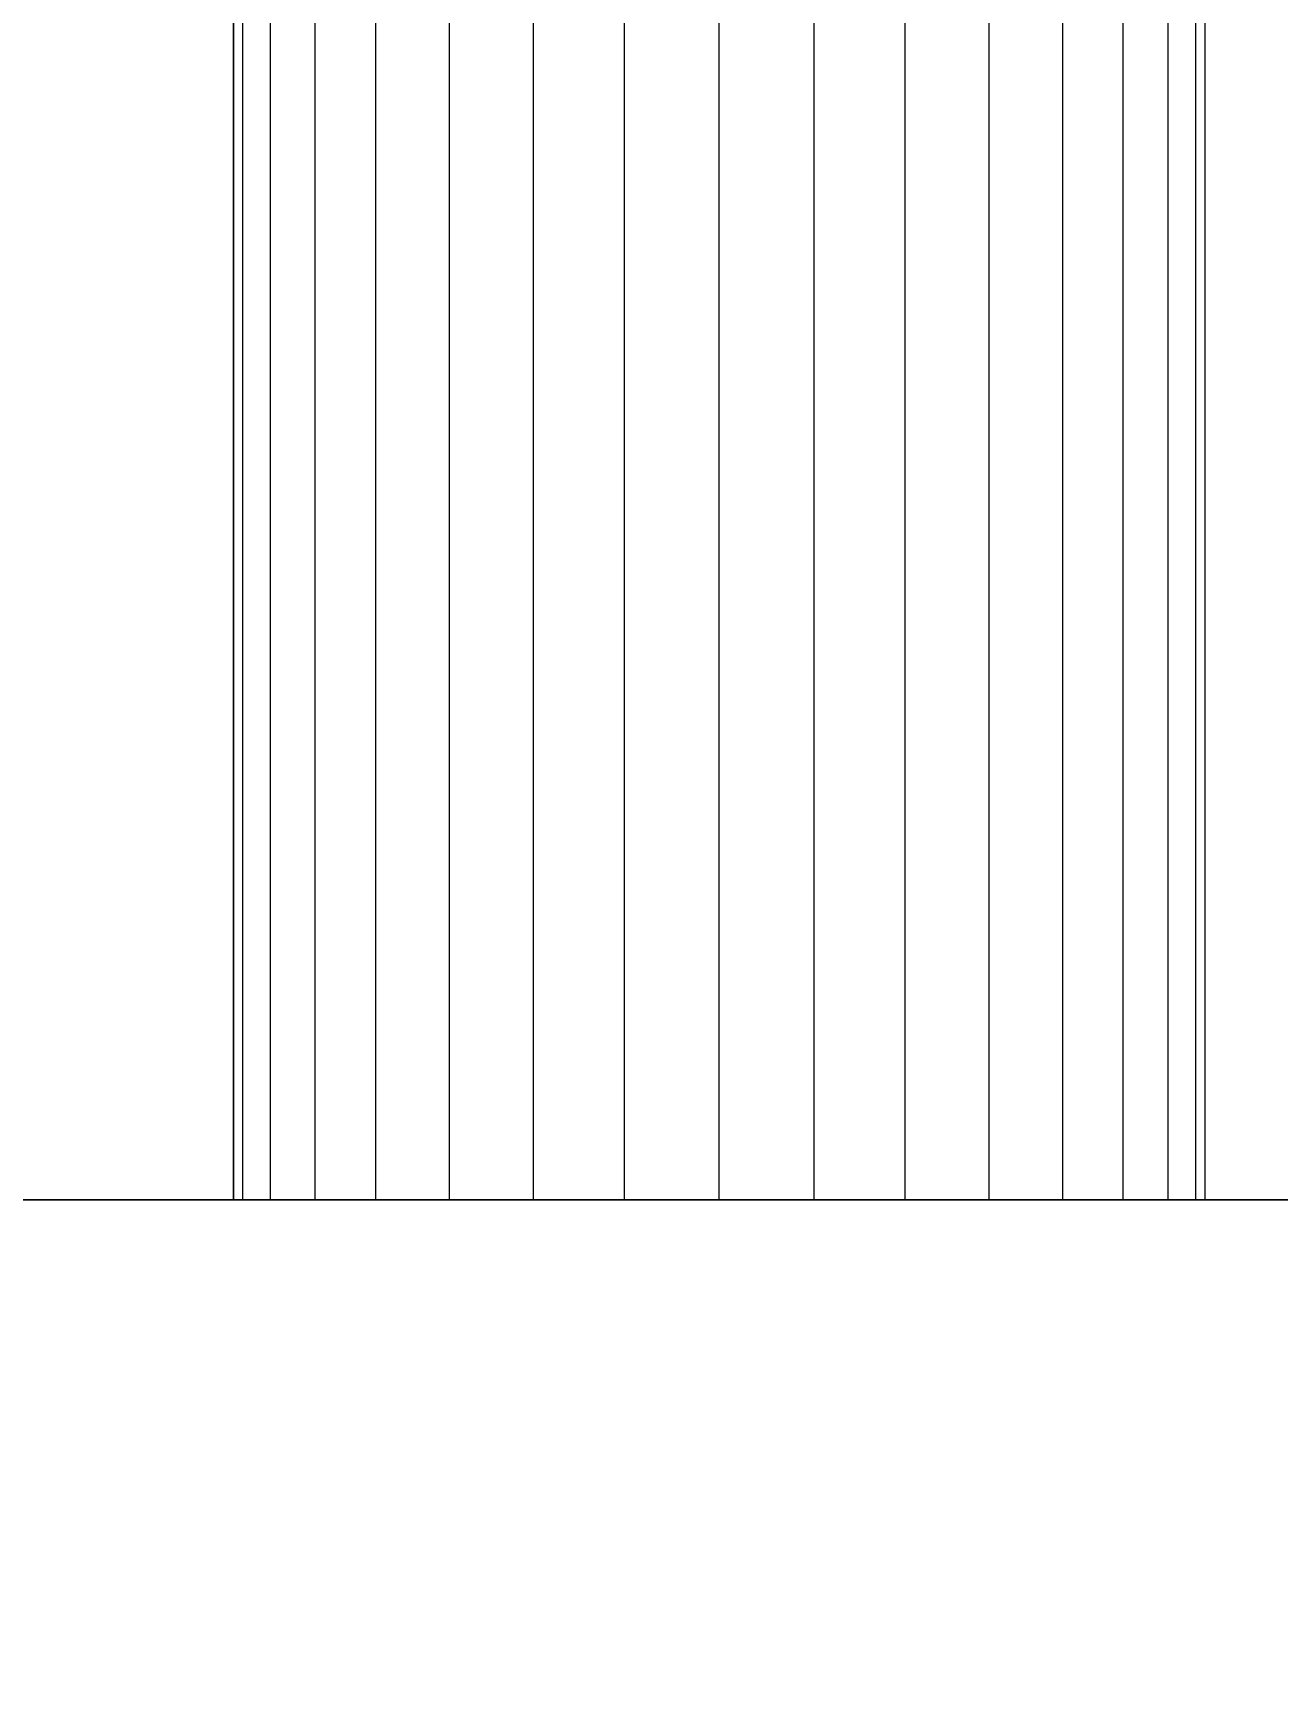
# Model space of a CAD drawing. Header units: millimetres. Extents: x -21672 to 8019, y 3751 to 17279.
# Drawn here: x -3301.4 to -3250.7, y 13094.7 to 13161.9 of the extents above; entities that cross this region are included whole.
import ezdxf

# ---------------------------------------------------------------- set-up
doc = ezdxf.new("R2010")
doc.units = ezdxf.units.MM
for name, color, linetype, lineweight in [('A-ANNO-DIMS', 211, 'Continuous', 9), ('A-ANNO-DIMS-50', 211, 'Continuous', 9), ('A-GENM', 13, 'Continuous', 18)]:
    doc.layers.add(name, color=color, linetype=linetype, lineweight=lineweight)
doc.styles.add('Arial', font='arial.ttf', dxfattribs={"height": 125})
doc.dimstyles.new('Diagonal_-_2_5mm_Arial', dxfattribs={"dimscale": 304.8, "dimtxt": 127.532425, "dimasz": 0.492126, "dimexe": 0.393701, "dimexo": 0.246063, "dimgap": 0.287073, "dimtad": 1, "dimdec": 0, "dimzin": 0, "dimdsep": 46, "dimtxsty": 'Arial', "dimblk1": 'OBLIQUE', "dimblk2": 'OBLIQUE', "dimsah": 1, "dimcen": 0.09, "dimdle": 0.393701, "dimazin": 0, "dimtfac": 1, "dimtdec": 4, "dimtix": 1, "dimtmove": 0, "dimatfit": 3, "dimfxl": 1, "dimtvp": 1, "dimtolj": 1, "dimtzin": 0, "dimarcsym": 2})

# ---------------------------------------------------------------- blocks, each defined once
blk = doc.blocks.new('Nevera de autoservicio single - Nevera de autoservicio single-466915-Level 2')
at = {"layer": 'A-GENM'}
for p, q in [((454.753, 1307.979), (454.753, -1108.896)), ((454.753, -1108.896), (454.753, 1307.979)), ((454.753, -1108.896), (454.753, 1307.979)), ((454.753, -1108.896), (454.753, 1307.979)), ((454.753, 997.747), (255.92, 997.747)), ((454.753, 997.747), (255.92, 997.747)), ((454.753, 997.747), (255.92, 997.747)), ((454.753, 997.747), (255.92, 997.747)), ((454.753, 997.747), (255.92, 997.747)), ((454.753, 997.747), (255.92, 997.747)), ((454.753, 997.747), (255.92, 997.747)), ((454.753, 997.747), (255.92, 997.747)), ((454.753, 997.747), (255.92, 997.747)), ((454.753, 997.747), (255.92, 997.747)), ((454.753, 997.747), (255.92, 997.747)), ((454.753, 997.747), (255.92, 997.747)), ((454.753, 997.367), (255.92, 997.367)), ((454.753, 997.367), (255.92, 997.367)), ((454.753, 997.367), (255.92, 997.367)), ((454.753, 997.367), (255.92, 997.367)), ((454.753, 997.367), (255.92, 997.367)), ((454.753, 997.367), (255.92, 997.367)), ((454.753, 997.367), (255.92, 997.367)), ((454.753, 997.367), (255.92, 997.367)), ((454.753, 997.367), (255.92, 997.367)), ((454.753, 997.367), (255.92, 997.367)), ((454.753, 997.367), (255.92, 997.367)), ((454.753, 997.367), (255.92, 997.367)), ((454.753, 997.367), (255.92, 997.367)), ((454.753, 997.367), (255.92, 997.367)), ((454.753, 997.367), (255.92, 997.367)), ((454.753, 997.367), (255.92, 997.367)), ((454.753, 997.367), (255.92, 997.367)), ((454.753, 997.367), (255.92, 997.367)), ((454.753, 997.367), (255.92, 997.367)), ((454.753, 997.367), (255.92, 997.367)), ((454.753, 997.367), (255.92, 997.367)), ((454.753, 997.367), (255.92, 997.367)), ((454.753, 997.367), (255.92, 997.367)), ((454.753, 997.367), (255.92, 997.367)), ((454.753, 997.399), (454.753, 997.747)), ((454.753, 997.747), (454.753, 997.367)), ((454.753, 997.367), (454.753, 997.747)), ((454.753, 997.747), (454.753, 997.367)), ((454.753, 997.367), (454.753, 997.747)), ((454.753, 997.747), (454.753, 997.367)), ((454.753, 997.557), (454.753, 997.747)), ((454.753, 997.747), (454.753, 997.367)), ((454.753, 997.557), (454.753, 997.747)), ((454.753, 997.747), (454.753, 997.367)), ((454.753, 997.367), (454.753, 997.747)), ((454.753, 997.747), (454.753, 997.557)), ((454.753, 997.367), (454.753, 997.747)), ((454.753, 997.747), (454.753, 997.399)), ((454.753, 997.367), (454.753, 997.747)), ((454.753, 997.747), (454.753, 997.367)), ((454.753, 997.557), (454.753, 997.747)), ((454.753, 997.557), (454.753, 997.747)), ((454.753, 997.557), (454.753, 997.747)), ((454.753, 997.367), (454.753, 997.747)), ((454.753, 997.367), (454.753, 997.747)), ((454.753, 997.367), (454.753, 997.747)), ((454.753, 997.367), (454.753, 997.747)), ((454.753, 997.747), (454.753, 997.367)), ((454.753, 997.557), (454.753, 997.367)), ((454.753, 997.367), (454.753, 997.557)), ((454.753, 997.557), (454.753, 997.367)), ((454.753, 997.367), (454.753, 997.557)), ((454.753, 997.367), (454.753, 997.557)), ((454.753, 997.367), (454.753, 997.557)), ((454.753, 997.399), (454.753, 997.367)), ((454.753, 997.399), (454.753, 997.367)), ((454.753, 996.241), (454.753, 997.367)), ((454.753, 997.367), (454.753, 996.241)), ((454.753, 996.241), (454.753, 997.367)), ((454.753, 997.367), (454.753, 996.241)), ((454.753, 996.241), (454.753, 997.367)), ((454.753, 997.367), (454.753, 996.241)), ((454.753, 996.241), (454.753, 997.367)), ((454.753, 997.367), (454.753, 996.241)), ((454.753, 996.241), (454.753, 997.367)), ((454.753, 997.367), (454.753, 996.241)), ((454.753, 996.241), (454.753, 997.367)), ((454.753, 997.367), (454.753, 996.241)), ((454.753, 996.241), (454.753, 997.367)), ((454.753, 996.241), (454.753, 997.367)), ((454.753, 996.241), (454.753, 997.367)), ((454.753, 996.241), (454.753, 997.367)), ((454.753, 996.241), (454.753, 997.367)), ((454.753, 996.241), (454.753, 997.367)), ((454.753, 996.241), (454.753, 997.367)), ((454.753, 996.241), (454.753, 997.367)), ((454.753, 996.241), (454.753, 997.367)), ((454.753, 996.241), (454.753, 997.367)), ((454.753, 996.241), (454.753, 997.367)), ((454.753, 996.241), (454.753, 997.367)), ((454.753, 996.241), (255.92, 996.241)), ((454.753, 996.241), (255.92, 996.241)), ((454.753, 996.241), (255.92, 996.241)), ((454.753, 996.241), (255.92, 996.241)), ((454.753, 996.241), (255.92, 996.241)), ((454.753, 996.241), (255.92, 996.241)), ((454.753, 996.241), (255.92, 996.241)), ((454.753, 996.241), (255.92, 996.241)), ((454.753, 996.241), (255.92, 996.241)), ((454.753, 996.241), (255.92, 996.241)), ((454.753, 996.241), (255.92, 996.241)), ((454.753, 996.241), (255.92, 996.241)), ((454.753, 996.241), (255.92, 996.241)), ((454.753, 996.241), (255.92, 996.241)), ((454.753, 996.241), (255.92, 996.241)), ((454.753, 996.241), (255.92, 996.241)), ((454.753, 996.241), (255.92, 996.241)), ((454.753, 996.241), (255.92, 996.241)), ((454.753, 996.241), (255.92, 996.241)), ((454.753, 996.241), (255.92, 996.241)), ((454.753, 996.241), (255.92, 996.241)), ((454.753, 996.241), (255.92, 996.241)), ((454.753, 996.241), (255.92, 996.241)), ((454.753, 996.241), (255.92, 996.241)), ((454.753, 994.412), (454.753, 996.241)), ((454.753, 996.241), (454.753, 994.412)), ((454.753, 994.412), (454.753, 996.241)), ((454.753, 996.241), (454.753, 994.412)), ((454.753, 994.412), (454.753, 996.241)), ((454.753, 996.241), (454.753, 994.412)), ((454.753, 994.412), (454.753, 996.241)), ((454.753, 996.241), (454.753, 994.412)), ((454.753, 994.412), (454.753, 996.241)), ((454.753, 996.241), (454.753, 994.412)), ((454.753, 994.412), (454.753, 996.241)), ((454.753, 996.241), (454.753, 994.412)), ((454.753, 994.412), (454.753, 996.241)), ((454.753, 994.412), (454.753, 996.241)), ((454.753, 994.412), (454.753, 996.241)), ((454.753, 994.412), (454.753, 996.241)), ((454.753, 994.412), (454.753, 996.241)), ((454.753, 994.412), (454.753, 996.241)), ((454.753, 994.412), (454.753, 996.241)), ((454.753, 994.412), (454.753, 996.241)), ((454.753, 994.412), (454.753, 996.241)), ((454.753, 994.412), (454.753, 996.241)), ((454.753, 994.412), (454.753, 996.241)), ((454.753, 994.412), (454.753, 996.241)), ((454.753, 994.412), (255.92, 994.412)), ((454.753, 994.412), (255.92, 994.412)), ((454.753, 994.412), (255.92, 994.412)), ((454.753, 994.412), (255.92, 994.412)), ((454.753, 994.412), (255.92, 994.412)), ((454.753, 994.412), (255.92, 994.412)), ((454.753, 994.412), (255.92, 994.412)), ((454.753, 994.412), (255.92, 994.412)), ((454.753, 994.412), (255.92, 994.412)), ((454.753, 994.412), (255.92, 994.412)), ((454.753, 994.412), (255.92, 994.412)), ((454.753, 994.412), (255.92, 994.412)), ((454.753, 994.412), (255.92, 994.412)), ((454.753, 994.412), (255.92, 994.412)), ((454.753, 994.412), (255.92, 994.412)), ((454.753, 994.412), (255.92, 994.412)), ((454.753, 994.412), (255.92, 994.412)), ((454.753, 994.412), (255.92, 994.412)), ((454.753, 994.412), (255.92, 994.412)), ((454.753, 994.412), (255.92, 994.412)), ((454.753, 994.412), (255.92, 994.412)), ((454.753, 994.412), (255.92, 994.412)), ((454.753, 994.412), (255.92, 994.412)), ((454.753, 994.412), (255.92, 994.412)), ((454.753, 991.952), (454.753, 994.412)), ((454.753, 994.412), (454.753, 991.952)), ((454.753, 991.952), (454.753, 994.412)), ((454.753, 994.412), (454.753, 991.952)), ((454.753, 991.952), (454.753, 994.412)), ((454.753, 994.412), (454.753, 991.952)), ((454.753, 991.952), (454.753, 994.412)), ((454.753, 994.412), (454.753, 991.952)), ((454.753, 991.952), (454.753, 994.412)), ((454.753, 994.412), (454.753, 991.952)), ((454.753, 991.952), (454.753, 994.412)), ((454.753, 994.412), (454.753, 991.952)), ((454.753, 991.952), (454.753, 994.412)), ((454.753, 991.952), (454.753, 994.412)), ((454.753, 991.952), (454.753, 994.412)), ((454.753, 991.952), (454.753, 994.412)), ((454.753, 991.952), (454.753, 994.412)), ((454.753, 991.952), (454.753, 994.412)), ((454.753, 991.952), (454.753, 994.412)), ((454.753, 991.952), (454.753, 994.412)), ((454.753, 991.952), (454.753, 994.412)), ((454.753, 991.952), (454.753, 994.412)), ((454.753, 991.952), (454.753, 994.412)), ((454.753, 991.952), (454.753, 994.412)), ((454.753, 991.952), (255.92, 991.952)), ((454.753, 991.952), (255.92, 991.952)), ((454.753, 991.952), (255.92, 991.952)), ((454.753, 991.952), (255.92, 991.952)), ((454.753, 991.952), (255.92, 991.952)), ((454.753, 991.952), (255.92, 991.952)), ((454.753, 991.952), (255.92, 991.952)), ((454.753, 991.952), (255.92, 991.952)), ((454.753, 991.952), (255.92, 991.952)), ((454.753, 991.952), (255.92, 991.952)), ((454.753, 991.952), (255.92, 991.952)), ((454.753, 991.952), (255.92, 991.952)), ((454.753, 991.952), (255.92, 991.952)), ((454.753, 991.952), (255.92, 991.952)), ((454.753, 991.952), (255.92, 991.952)), ((454.753, 991.952), (255.92, 991.952)), ((454.753, 991.952), (255.92, 991.952)), ((454.753, 991.952), (255.92, 991.952)), ((454.753, 991.952), (255.92, 991.952)), ((454.753, 991.952), (255.92, 991.952)), ((454.753, 991.952), (255.92, 991.952)), ((454.753, 991.952), (255.92, 991.952)), ((454.753, 991.952), (255.92, 991.952)), ((454.753, 991.952), (255.92, 991.952)), ((454.753, 988.953), (454.753, 991.952)), ((454.753, 991.952), (454.753, 988.953)), ((454.753, 988.953), (454.753, 991.952)), ((454.753, 991.952), (454.753, 988.953)), ((454.753, 988.953), (454.753, 991.952)), ((454.753, 991.952), (454.753, 988.953)), ((454.753, 988.953), (454.753, 991.952)), ((454.753, 991.952), (454.753, 988.953)), ((454.753, 988.953), (454.753, 991.952)), ((454.753, 991.952), (454.753, 988.953)), ((454.753, 988.953), (454.753, 991.952)), ((454.753, 991.952), (454.753, 988.953)), ((454.753, 988.953), (454.753, 991.952)), ((454.753, 988.953), (454.753, 991.952)), ((454.753, 988.953), (454.753, 991.952)), ((454.753, 988.953), (454.753, 991.952)), ((454.753, 988.953), (454.753, 991.952)), ((454.753, 988.953), (454.753, 991.952)), ((454.753, 988.953), (454.753, 991.952)), ((454.753, 988.953), (454.753, 991.952)), ((454.753, 988.953), (454.753, 991.952)), ((454.753, 988.953), (454.753, 991.952)), ((454.753, 988.953), (454.753, 991.952)), ((454.753, 988.953), (454.753, 991.952)), ((454.753, 988.953), (255.92, 988.953)), ((454.753, 988.953), (255.92, 988.953)), ((454.753, 988.953), (255.92, 988.953)), ((454.753, 988.953), (255.92, 988.953)), ((454.753, 988.953), (255.92, 988.953)), ((454.753, 988.953), (255.92, 988.953)), ((454.753, 988.953), (255.92, 988.953)), ((454.753, 988.953), (255.92, 988.953)), ((454.753, 988.953), (255.92, 988.953)), ((454.753, 988.953), (255.92, 988.953)), ((454.753, 988.953), (255.92, 988.953)), ((454.753, 988.953), (255.92, 988.953)), ((454.753, 988.953), (255.92, 988.953)), ((454.753, 988.953), (255.92, 988.953)), ((454.753, 988.953), (255.92, 988.953)), ((454.753, 988.953), (255.92, 988.953)), ((454.753, 988.953), (255.92, 988.953)), ((454.753, 988.953), (255.92, 988.953)), ((454.753, 988.953), (255.92, 988.953)), ((454.753, 988.953), (255.92, 988.953)), ((454.753, 988.953), (255.92, 988.953)), ((454.753, 988.953), (255.92, 988.953)), ((454.753, 988.953), (255.92, 988.953)), ((454.753, 988.953), (255.92, 988.953)), ((454.753, 985.532), (454.753, 988.953)), ((454.753, 988.953), (454.753, 985.532)), ((454.753, 985.532), (454.753, 988.953)), ((454.753, 988.953), (454.753, 985.532)), ((454.753, 985.532), (454.753, 988.953)), ((454.753, 988.953), (454.753, 985.532)), ((454.753, 985.532), (454.753, 988.953)), ((454.753, 988.953), (454.753, 985.532)), ((454.753, 985.532), (454.753, 988.953)), ((454.753, 988.953), (454.753, 985.532)), ((454.753, 985.532), (454.753, 988.953)), ((454.753, 988.953), (454.753, 985.532)), ((454.753, 985.532), (454.753, 988.953)), ((454.753, 985.532), (454.753, 988.953)), ((454.753, 985.532), (454.753, 988.953)), ((454.753, 985.532), (454.753, 988.953)), ((454.753, 985.532), (454.753, 988.953)), ((454.753, 985.532), (454.753, 988.953)), ((454.753, 985.532), (454.753, 988.953)), ((454.753, 985.532), (454.753, 988.953)), ((454.753, 985.532), (454.753, 988.953)), ((454.753, 985.532), (454.753, 988.953)), ((454.753, 985.532), (454.753, 988.953)), ((454.753, 985.532), (454.753, 988.953)), ((454.753, 985.532), (255.92, 985.532)), ((454.753, 985.532), (255.92, 985.532)), ((454.753, 985.532), (255.92, 985.532)), ((454.753, 985.532), (255.92, 985.532)), ((454.753, 985.532), (255.92, 985.532)), ((454.753, 985.532), (255.92, 985.532)), ((454.753, 985.532), (255.92, 985.532)), ((454.753, 985.532), (255.92, 985.532)), ((454.753, 985.532), (255.92, 985.532)), ((454.753, 985.532), (255.92, 985.532)), ((454.753, 985.532), (255.92, 985.532)), ((454.753, 985.532), (255.92, 985.532)), ((454.753, 985.532), (255.92, 985.532)), ((454.753, 985.532), (255.92, 985.532)), ((454.753, 985.532), (255.92, 985.532)), ((454.753, 985.532), (255.92, 985.532)), ((454.753, 985.532), (255.92, 985.532)), ((454.753, 985.532), (255.92, 985.532)), ((454.753, 985.532), (255.92, 985.532)), ((454.753, 985.532), (255.92, 985.532)), ((454.753, 985.532), (255.92, 985.532)), ((454.753, 985.532), (255.92, 985.532)), ((454.753, 985.532), (255.92, 985.532)), ((454.753, 985.532), (255.92, 985.532)), ((454.753, 981.821), (454.753, 985.532)), ((454.753, 985.532), (454.753, 981.821)), ((454.753, 981.821), (454.753, 985.532)), ((454.753, 985.532), (454.753, 981.821)), ((454.753, 981.821), (454.753, 985.532)), ((454.753, 985.532), (454.753, 981.821)), ((454.753, 981.821), (454.753, 985.532)), ((454.753, 985.532), (454.753, 981.821)), ((454.753, 981.821), (454.753, 985.532)), ((454.753, 985.532), (454.753, 981.821)), ((454.753, 981.821), (454.753, 985.532)), ((454.753, 985.532), (454.753, 981.821)), ((454.753, 981.821), (454.753, 985.532)), ((454.753, 981.821), (454.753, 985.532)), ((454.753, 981.821), (454.753, 985.532)), ((454.753, 981.821), (454.753, 985.532)), ((454.753, 981.821), (454.753, 985.532)), ((454.753, 981.821), (454.753, 985.532)), ((454.753, 981.821), (454.753, 985.532)), ((454.753, 981.821), (454.753, 985.532)), ((454.753, 981.821), (454.753, 985.532)), ((454.753, 981.821), (454.753, 985.532)), ((454.753, 981.821), (454.753, 985.532)), ((454.753, 981.821), (454.753, 985.532)), ((454.753, 981.821), (255.92, 981.821)), ((454.753, 981.821), (255.92, 981.821)), ((454.753, 981.821), (255.92, 981.821)), ((454.753, 981.821), (255.92, 981.821)), ((454.753, 981.821), (255.92, 981.821)), ((454.753, 981.821), (255.92, 981.821)), ((454.753, 981.821), (255.92, 981.821)), ((454.753, 981.821), (255.92, 981.821)), ((454.753, 981.821), (255.92, 981.821)), ((454.753, 981.821), (255.92, 981.821)), ((454.753, 981.821), (255.92, 981.821)), ((454.753, 981.821), (255.92, 981.821)), ((454.753, 981.821), (255.92, 981.821)), ((454.753, 981.821), (255.92, 981.821)), ((454.753, 981.821), (255.92, 981.821)), ((454.753, 981.821), (255.92, 981.821)), ((454.753, 981.821), (255.92, 981.821)), ((454.753, 981.821), (255.92, 981.821)), ((454.753, 981.821), (255.92, 981.821)), ((454.753, 981.821), (255.92, 981.821)), ((454.753, 981.821), (255.92, 981.821)), ((454.753, 981.821), (255.92, 981.821)), ((454.753, 981.821), (255.92, 981.821)), ((454.753, 981.821), (255.92, 981.821)), ((454.753, 977.961), (454.753, 981.821)), ((454.753, 981.821), (454.753, 977.961)), ((454.753, 977.961), (454.753, 981.821)), ((454.753, 981.821), (454.753, 977.961)), ((454.753, 977.961), (454.753, 981.821)), ((454.753, 981.821), (454.753, 977.961)), ((454.753, 977.961), (454.753, 981.821)), ((454.753, 981.821), (454.753, 977.961)), ((454.753, 977.961), (454.753, 981.821)), ((454.753, 981.821), (454.753, 977.961)), ((454.753, 977.961), (454.753, 981.821)), ((454.753, 981.821), (454.753, 977.961)), ((454.753, 977.961), (454.753, 981.821)), ((454.753, 977.961), (454.753, 981.821)), ((454.753, 977.961), (454.753, 981.821)), ((454.753, 977.961), (454.753, 981.821)), ((454.753, 977.961), (454.753, 981.821)), ((454.753, 977.961), (454.753, 981.821)), ((454.753, 977.961), (454.753, 981.821)), ((454.753, 977.961), (454.753, 981.821)), ((454.753, 977.961), (454.753, 981.821)), ((454.753, 977.961), (454.753, 981.821)), ((454.753, 977.961), (454.753, 981.821)), ((454.753, 977.961), (454.753, 981.821)), ((454.753, 977.961), (255.92, 977.961)), ((454.753, 977.961), (255.92, 977.961)), ((454.753, 977.961), (255.92, 977.961)), ((454.753, 977.961), (255.92, 977.961)), ((454.753, 977.961), (255.92, 977.961)), ((454.753, 977.961), (255.92, 977.961)), ((454.753, 977.961), (255.92, 977.961)), ((454.753, 977.961), (255.92, 977.961)), ((454.753, 977.961), (255.92, 977.961)), ((454.753, 977.961), (255.92, 977.961)), ((454.753, 977.961), (255.92, 977.961)), ((454.753, 977.961), (255.92, 977.961)), ((454.753, 977.961), (255.92, 977.961)), ((454.753, 977.961), (255.92, 977.961)), ((454.753, 977.961), (255.92, 977.961)), ((454.753, 977.961), (255.92, 977.961)), ((454.753, 977.961), (255.92, 977.961)), ((454.753, 977.961), (255.92, 977.961)), ((454.753, 977.961), (255.92, 977.961)), ((454.753, 977.961), (255.92, 977.961)), ((454.753, 977.961), (255.92, 977.961)), ((454.753, 977.961), (255.92, 977.961)), ((454.753, 977.961), (255.92, 977.961)), ((454.753, 977.961), (255.92, 977.961)), ((454.753, 974.101), (454.753, 977.961)), ((454.753, 977.961), (454.753, 974.101)), ((454.753, 974.101), (454.753, 977.961)), ((454.753, 977.961), (454.753, 974.101)), ((454.753, 974.101), (454.753, 977.961)), ((454.753, 977.961), (454.753, 974.101)), ((454.753, 974.101), (454.753, 977.961)), ((454.753, 977.961), (454.753, 974.101)), ((454.753, 974.101), (454.753, 977.961)), ((454.753, 977.961), (454.753, 974.101)), ((454.753, 974.101), (454.753, 977.961)), ((454.753, 977.961), (454.753, 974.101)), ((454.753, -1028.381), (454.753, 977.961)), ((454.753, 977.961), (454.753, 926.516)), ((454.753, 977.961), (454.753, 974.101)), ((454.753, 977.961), (454.753, 974.101)), ((454.753, 977.961), (454.753, 974.101)), ((454.753, 977.961), (454.753, 974.101)), ((454.753, 977.961), (454.753, 974.101)), ((454.753, 977.961), (454.753, 974.101)), ((454.753, 977.961), (454.753, 974.101)), ((454.753, 977.961), (454.753, 974.101)), ((454.753, 977.961), (454.753, 974.101)), ((454.753, 977.961), (454.753, 974.101)), ((454.753, 977.961), (454.753, 974.101)), ((454.753, 977.961), (454.753, 974.101)), ((454.753, 974.101), (255.92, 974.101)), ((454.753, 974.101), (255.92, 974.101)), ((454.753, 974.101), (255.92, 974.101)), ((454.753, 974.101), (255.92, 974.101)), ((454.753, 974.101), (255.92, 974.101)), ((454.753, 974.101), (255.92, 974.101)), ((454.753, 974.101), (255.92, 974.101)), ((454.753, 974.101), (255.92, 974.101)), ((454.753, 974.101), (255.92, 974.101)), ((454.753, 974.101), (255.92, 974.101)), ((454.753, 974.101), (255.92, 974.101)), ((454.753, 974.101), (255.92, 974.101)), ((454.753, 974.101), (255.92, 974.101)), ((454.753, 974.101), (255.92, 974.101)), ((454.753, 974.101), (255.92, 974.101)), ((454.753, 974.101), (255.92, 974.101)), ((454.753, 974.101), (255.92, 974.101)), ((454.753, 974.101), (255.92, 974.101)), ((454.753, 974.101), (255.92, 974.101)), ((454.753, 974.101), (255.92, 974.101)), ((454.753, 974.101), (255.92, 974.101)), ((454.753, 974.101), (255.92, 974.101)), ((454.753, 974.101), (255.92, 974.101)), ((454.753, 974.101), (255.92, 974.101)), ((454.753, 970.389), (454.753, 974.101)), ((454.753, 974.101), (454.753, 970.389)), ((454.753, 970.389), (454.753, 974.101)), ((454.753, 974.101), (454.753, 970.389)), ((454.753, 970.389), (454.753, 974.101)), ((454.753, 974.101), (454.753, 970.389)), ((454.753, 970.389), (454.753, 974.101)), ((454.753, 974.101), (454.753, 970.389)), ((454.753, 970.389), (454.753, 974.101)), ((454.753, 974.101), (454.753, 970.389)), ((454.753, 970.389), (454.753, 974.101)), ((454.753, 974.101), (454.753, 970.389)), ((454.753, 974.101), (454.753, 970.389)), ((454.753, 974.101), (454.753, 970.389)), ((454.753, 974.101), (454.753, 970.389)), ((454.753, 974.101), (454.753, 970.389)), ((454.753, 974.101), (454.753, 970.389)), ((454.753, 974.101), (454.753, 970.389)), ((454.753, 974.101), (454.753, 970.389)), ((454.753, 974.101), (454.753, 970.389)), ((454.753, 974.101), (454.753, 970.389)), ((454.753, 974.101), (454.753, 970.389)), ((454.753, 974.101), (454.753, 970.389)), ((454.753, 974.101), (454.753, 970.389)), ((454.753, 970.389), (255.92, 970.389)), ((454.753, 970.389), (255.92, 970.389)), ((454.753, 970.389), (255.92, 970.389)), ((454.753, 970.389), (255.92, 970.389)), ((454.753, 970.389), (255.92, 970.389)), ((454.753, 970.389), (255.92, 970.389)), ((454.753, 970.389), (255.92, 970.389)), ((454.753, 970.389), (255.92, 970.389)), ((454.753, 970.389), (255.92, 970.389)), ((454.753, 970.389), (255.92, 970.389)), ((454.753, 970.389), (255.92, 970.389)), ((454.753, 970.389), (255.92, 970.389)), ((454.753, 970.389), (255.92, 970.389)), ((454.753, 970.389), (255.92, 970.389)), ((454.753, 970.389), (255.92, 970.389)), ((454.753, 970.389), (255.92, 970.389)), ((454.753, 970.389), (255.92, 970.389)), ((454.753, 970.389), (255.92, 970.389)), ((454.753, 970.389), (255.92, 970.389)), ((454.753, 970.389), (255.92, 970.389)), ((454.753, 970.389), (255.92, 970.389)), ((454.753, 970.389), (255.92, 970.389)), ((454.753, 970.389), (255.92, 970.389)), ((454.753, 970.389), (255.92, 970.389)), ((454.753, 966.968), (454.753, 970.389)), ((454.753, 970.389), (454.753, 966.968)), ((454.753, 966.968), (454.753, 970.389)), ((454.753, 970.389), (454.753, 966.968)), ((454.753, 966.968), (454.753, 970.389)), ((454.753, 970.389), (454.753, 966.968)), ((454.753, 966.968), (454.753, 970.389)), ((454.753, 970.389), (454.753, 966.968)), ((454.753, 966.968), (454.753, 970.389)), ((454.753, 970.389), (454.753, 966.968)), ((454.753, 966.968), (454.753, 970.389)), ((454.753, 970.389), (454.753, 966.968)), ((454.753, 970.389), (454.753, 966.968)), ((454.753, 970.389), (454.753, 966.968)), ((454.753, 970.389), (454.753, 966.968)), ((454.753, 970.389), (454.753, 966.968)), ((454.753, 970.389), (454.753, 966.968)), ((454.753, 970.389), (454.753, 966.968)), ((454.753, 970.389), (454.753, 966.968)), ((454.753, 970.389), (454.753, 966.968)), ((454.753, 970.389), (454.753, 966.968)), ((454.753, 970.389), (454.753, 966.968)), ((454.753, 970.389), (454.753, 966.968)), ((454.753, 970.389), (454.753, 966.968)), ((454.753, 966.968), (255.92, 966.968)), ((454.753, 966.968), (255.92, 966.968)), ((454.753, 966.968), (255.92, 966.968)), ((454.753, 966.968), (255.92, 966.968)), ((454.753, 966.968), (255.92, 966.968)), ((454.753, 966.968), (255.92, 966.968)), ((454.753, 966.968), (255.92, 966.968)), ((454.753, 966.968), (255.92, 966.968)), ((454.753, 966.968), (255.92, 966.968)), ((454.753, 966.968), (255.92, 966.968)), ((454.753, 966.968), (255.92, 966.968)), ((454.753, 966.968), (255.92, 966.968)), ((454.753, 966.968), (255.92, 966.968)), ((454.753, 966.968), (255.92, 966.968)), ((454.753, 966.968), (255.92, 966.968)), ((454.753, 966.968), (255.92, 966.968)), ((454.753, 966.968), (255.92, 966.968)), ((454.753, 966.968), (255.92, 966.968)), ((454.753, 966.968), (255.92, 966.968)), ((454.753, 966.968), (255.92, 966.968)), ((454.753, 966.968), (255.92, 966.968)), ((454.753, 966.968), (255.92, 966.968)), ((454.753, 966.968), (255.92, 966.968)), ((454.753, 966.968), (255.92, 966.968)), ((454.753, 963.97), (454.753, 966.968)), ((454.753, 966.968), (454.753, 963.97)), ((454.753, 963.97), (454.753, 966.968)), ((454.753, 966.968), (454.753, 963.97)), ((454.753, 963.97), (454.753, 966.968)), ((454.753, 966.968), (454.753, 963.97)), ((454.753, 963.97), (454.753, 966.968)), ((454.753, 966.968), (454.753, 963.97)), ((454.753, 963.97), (454.753, 966.968)), ((454.753, 966.968), (454.753, 963.97)), ((454.753, 963.97), (454.753, 966.968)), ((454.753, 966.968), (454.753, 963.97)), ((454.753, 966.968), (454.753, 963.97)), ((454.753, 966.968), (454.753, 963.97)), ((454.753, 966.968), (454.753, 963.97)), ((454.753, 966.968), (454.753, 963.97)), ((454.753, 966.968), (454.753, 963.97)), ((454.753, 966.968), (454.753, 963.97)), ((454.753, 966.968), (454.753, 963.97)), ((454.753, 966.968), (454.753, 963.97)), ((454.753, 966.968), (454.753, 963.97)), ((454.753, 966.968), (454.753, 963.97)), ((454.753, 966.968), (454.753, 963.97)), ((454.753, 966.968), (454.753, 963.97)), ((454.753, 963.97), (255.92, 963.97)), ((454.753, 963.97), (255.92, 963.97)), ((454.753, 963.97), (255.92, 963.97)), ((454.753, 963.97), (255.92, 963.97)), ((454.753, 963.97), (255.92, 963.97)), ((454.753, 963.97), (255.92, 963.97)), ((454.753, 963.97), (255.92, 963.97)), ((454.753, 963.97), (255.92, 963.97)), ((454.753, 963.97), (255.92, 963.97)), ((454.753, 963.97), (255.92, 963.97)), ((454.753, 963.97), (255.92, 963.97)), ((454.753, 963.97), (255.92, 963.97)), ((454.753, 963.97), (255.92, 963.97)), ((454.753, 963.97), (255.92, 963.97)), ((454.753, 963.97), (255.92, 963.97)), ((454.753, 963.97), (255.92, 963.97)), ((454.753, 963.97), (255.92, 963.97)), ((454.753, 963.97), (255.92, 963.97)), ((454.753, 963.97), (255.92, 963.97)), ((454.753, 963.97), (255.92, 963.97)), ((454.753, 963.97), (255.92, 963.97)), ((454.753, 963.97), (255.92, 963.97)), ((454.753, 963.97), (255.92, 963.97)), ((454.753, 963.97), (255.92, 963.97)), ((454.753, 961.509), (454.753, 963.97)), ((454.753, 963.97), (454.753, 961.509)), ((454.753, 961.509), (454.753, 963.97)), ((454.753, 963.97), (454.753, 961.509)), ((454.753, 961.509), (454.753, 963.97)), ((454.753, 963.97), (454.753, 961.509)), ((454.753, 961.509), (454.753, 963.97)), ((454.753, 963.97), (454.753, 961.509)), ((454.753, 961.509), (454.753, 963.97)), ((454.753, 963.97), (454.753, 961.509)), ((454.753, 961.509), (454.753, 963.97)), ((454.753, 963.97), (454.753, 961.509)), ((454.753, 963.97), (454.753, 961.509)), ((454.753, 963.97), (454.753, 961.509)), ((454.753, 963.97), (454.753, 961.509)), ((454.753, 963.97), (454.753, 961.509)), ((454.753, 963.97), (454.753, 961.509)), ((454.753, 963.97), (454.753, 961.509)), ((454.753, 963.97), (454.753, 961.509)), ((454.753, 963.97), (454.753, 961.509)), ((454.753, 963.97), (454.753, 961.509)), ((454.753, 963.97), (454.753, 961.509)), ((454.753, 963.97), (454.753, 961.509)), ((454.753, 963.97), (454.753, 961.509)), ((454.753, 961.509), (255.92, 961.509)), ((454.753, 961.509), (255.92, 961.509)), ((454.753, 961.509), (255.92, 961.509)), ((454.753, 961.509), (255.92, 961.509)), ((454.753, 961.509), (255.92, 961.509)), ((454.753, 961.509), (255.92, 961.509)), ((454.753, 961.509), (255.92, 961.509)), ((454.753, 961.509), (255.92, 961.509)), ((454.753, 961.509), (255.92, 961.509)), ((454.753, 961.509), (255.92, 961.509)), ((454.753, 961.509), (255.92, 961.509)), ((454.753, 961.509), (255.92, 961.509)), ((454.753, 961.509), (255.92, 961.509)), ((454.753, 961.509), (255.92, 961.509)), ((454.753, 961.509), (255.92, 961.509)), ((454.753, 961.509), (255.92, 961.509)), ((454.753, 961.509), (255.92, 961.509)), ((454.753, 961.509), (255.92, 961.509)), ((454.753, 961.509), (255.92, 961.509)), ((454.753, 961.509), (255.92, 961.509)), ((454.753, 961.509), (255.92, 961.509)), ((454.753, 961.509), (255.92, 961.509)), ((454.753, 961.509), (255.92, 961.509)), ((454.753, 961.509), (255.92, 961.509)), ((454.753, 959.68), (454.753, 961.509)), ((454.753, 961.509), (454.753, 959.68)), ((454.753, 959.68), (454.753, 961.509)), ((454.753, 961.509), (454.753, 959.68)), ((454.753, 959.68), (454.753, 961.509)), ((454.753, 961.509), (454.753, 959.68)), ((454.753, 959.68), (454.753, 961.509)), ((454.753, 961.509), (454.753, 959.68)), ((454.753, 959.68), (454.753, 961.509)), ((454.753, 961.509), (454.753, 959.68)), ((454.753, 959.68), (454.753, 961.509)), ((454.753, 961.509), (454.753, 959.68)), ((454.753, 961.509), (454.753, 959.68)), ((454.753, 961.509), (454.753, 959.68)), ((454.753, 961.509), (454.753, 959.68)), ((454.753, 961.509), (454.753, 959.68)), ((454.753, 961.509), (454.753, 959.68)), ((454.753, 961.509), (454.753, 959.68)), ((454.753, 961.509), (454.753, 959.68)), ((454.753, 961.509), (454.753, 959.68)), ((454.753, 961.509), (454.753, 959.68)), ((454.753, 961.509), (454.753, 959.68)), ((454.753, 961.509), (454.753, 959.68)), ((454.753, 961.509), (454.753, 959.68)), ((454.753, 959.68), (255.92, 959.68)), ((454.753, 959.68), (255.92, 959.68)), ((454.753, 959.68), (255.92, 959.68)), ((454.753, 959.68), (255.92, 959.68)), ((454.753, 959.68), (255.92, 959.68)), ((454.753, 959.68), (255.92, 959.68)), ((454.753, 959.68), (255.92, 959.68)), ((454.753, 959.68), (255.92, 959.68)), ((454.753, 959.68), (255.92, 959.68)), ((454.753, 959.68), (255.92, 959.68)), ((454.753, 959.68), (255.92, 959.68)), ((454.753, 959.68), (255.92, 959.68)), ((454.753, 959.68), (255.92, 959.68)), ((454.753, 959.68), (255.92, 959.68)), ((454.753, 959.68), (255.92, 959.68)), ((454.753, 959.68), (255.92, 959.68)), ((454.753, 959.68), (255.92, 959.68)), ((454.753, 959.68), (255.92, 959.68)), ((454.753, 959.68), (255.92, 959.68)), ((454.753, 959.68), (255.92, 959.68)), ((454.753, 959.68), (255.92, 959.68)), ((454.753, 959.68), (255.92, 959.68)), ((454.753, 959.68), (255.92, 959.68)), ((454.753, 959.68), (255.92, 959.68)), ((454.753, 958.555), (454.753, 959.68)), ((454.753, 959.68), (454.753, 958.555)), ((454.753, 958.555), (454.753, 959.68)), ((454.753, 959.68), (454.753, 958.555)), ((454.753, 958.555), (454.753, 959.68)), ((454.753, 959.68), (454.753, 958.555)), ((454.753, 958.555), (454.753, 959.68)), ((454.753, 959.68), (454.753, 958.555)), ((454.753, 958.555), (454.753, 959.68)), ((454.753, 959.68), (454.753, 958.555)), ((454.753, 958.555), (454.753, 959.68)), ((454.753, 959.68), (454.753, 958.555)), ((454.753, 959.68), (454.753, 958.555)), ((454.753, 959.68), (454.753, 958.555)), ((454.753, 959.68), (454.753, 958.555)), ((454.753, 959.68), (454.753, 958.555)), ((454.753, 959.68), (454.753, 958.555)), ((454.753, 959.68), (454.753, 958.555)), ((454.753, 959.68), (454.753, 958.555)), ((454.753, 959.68), (454.753, 958.555)), ((454.753, 959.68), (454.753, 958.555)), ((454.753, 959.68), (454.753, 958.555)), ((454.753, 959.68), (454.753, 958.555)), ((454.753, 959.68), (454.753, 958.555)), ((454.753, 958.555), (255.92, 958.555)), ((454.753, 958.555), (255.92, 958.555)), ((454.753, 958.555), (255.92, 958.555)), ((454.753, 958.555), (255.92, 958.555)), ((454.753, 958.555), (255.92, 958.555)), ((454.753, 958.555), (255.92, 958.555)), ((454.753, 958.555), (255.92, 958.555)), ((454.753, 958.555), (255.92, 958.555)), ((454.753, 958.555), (255.92, 958.555)), ((454.753, 958.555), (255.92, 958.555)), ((454.753, 958.555), (255.92, 958.555)), ((454.753, 958.555), (255.92, 958.555)), ((454.753, 958.555), (255.92, 958.555)), ((454.753, 958.555), (255.92, 958.555)), ((454.753, 958.555), (255.92, 958.555)), ((454.753, 958.555), (255.92, 958.555)), ((454.753, 958.555), (255.92, 958.555)), ((454.753, 958.555), (255.92, 958.555)), ((454.753, 958.555), (255.92, 958.555)), ((454.753, 958.555), (255.92, 958.555)), ((454.753, 958.555), (255.92, 958.555)), ((454.753, 958.555), (255.92, 958.555)), ((454.753, 958.555), (255.92, 958.555)), ((454.753, 958.555), (255.92, 958.555)), ((454.753, 958.523), (454.753, 958.555)), ((454.753, 958.555), (454.753, 958.174)), ((454.753, 958.174), (454.753, 958.555)), ((454.753, 958.555), (454.753, 958.174)), ((454.753, 958.174), (454.753, 958.555)), ((454.753, 958.555), (454.753, 958.174)), ((454.753, 958.364), (454.753, 958.555)), ((454.753, 958.555), (454.753, 958.174)), ((454.753, 958.364), (454.753, 958.555)), ((454.753, 958.555), (454.753, 958.174)), ((454.753, 958.364), (454.753, 958.555)), ((454.753, 958.555), (454.753, 958.174)), ((454.753, 958.555), (454.753, 958.174)), ((454.753, 958.523), (454.753, 958.555)), ((454.753, 958.364), (454.753, 958.555)), ((454.753, 958.174), (454.753, 958.555)), ((454.753, 958.364), (454.753, 958.555)), ((454.753, 958.174), (454.753, 958.555)), ((454.753, 958.364), (454.753, 958.555)), ((454.753, 958.174), (454.753, 958.555)), ((454.753, 958.555), (454.753, 958.174)), ((454.753, 958.174), (454.753, 958.555)), ((454.753, 958.555), (454.753, 958.174)), ((454.753, 958.174), (454.753, 958.555)), ((454.753, 958.523), (454.753, 958.174)), ((454.753, 958.174), (454.753, 958.523)), ((454.753, 958.364), (454.753, 958.174)), ((454.753, 958.364), (454.753, 958.174)), ((454.753, 958.364), (454.753, 958.174)), ((454.753, 958.364), (454.753, 958.174)), ((454.753, 958.364), (454.753, 958.174)), ((454.753, 958.364), (454.753, 958.174)), ((255.92, 958.174), (454.753, 958.174)), ((454.753, 958.174), (255.92, 958.174)), ((454.753, 958.174), (255.92, 958.174)), ((454.753, 958.174), (255.92, 958.174)), ((454.753, 958.174), (255.92, 958.174)), ((454.753, 958.174), (255.92, 958.174)), ((454.753, 958.174), (255.92, 958.174)), ((454.753, 958.174), (255.92, 958.174)), ((454.753, 958.174), (255.92, 958.174)), ((454.753, 958.174), (255.92, 958.174)), ((454.753, 958.174), (255.92, 958.174)), ((454.753, 958.174), (255.92, 958.174))]:
    blk.add_line(p, q, dxfattribs=at)
blk = doc.blocks.new('DIMBLOCK69-Level 2')
at = {"layer": 'A-ANNO-DIMS-50'}
for p, q in [((-20502.896, 17027.062), (-20502.896, 17147.062)), ((818.604, 17027.062), (818.604, 17147.062)), ((-20622.896, 17027.062), (938.604, 17027.062)), ((-20502.896, 17027.062), (-20502.896, 11836.358)), ((818.604, 17027.062), (818.604, 15341.468))]:
    blk.add_line(p, q, dxfattribs=at)
at = {"layer": 'A-ANNO-DIMS-50', "lineweight": 35}
for p, q in [((-20502.896, 17027.062), (-20427.896, 17102.062)), ((818.604, 17027.062), (893.604, 17102.062)), ((-20502.896, 17027.062), (-20577.896, 16952.062)), ((818.604, 17027.062), (743.604, 16952.062))]:
    blk.add_line(p, q, dxfattribs=at)
at = {"layer": 'A-ANNO-DIMS-50', "color": 0, "insert": (-10082.496, 17276.841), "char_height": 125, "width": 576.83897, "attachment_point": 1, "line_spacing_factor": 0.941778, "style": 'Arial'}
blk.add_mtext('21322', dxfattribs=at)
blk = doc.blocks.new('_Oblique')
at = {"color": 0, "linetype": 'ByBlock', "lineweight": -2}
blk.add_line((-0.5, -0.5), (0.5, 0.5), dxfattribs=at)

msp = doc.modelspace()

# ---------------------------------------------------------------- block references
at = {"layer": 'A-GENM', "rotation": 269.9999999999996}
msp.add_blockref('Nevera de autoservicio single - Nevera de autoservicio single-466915-Level 2', (-4251.396, 13569.183), dxfattribs=at)

# ---------------------------------------------------------------- dimensions: what is measured, and where the dimension line sits
at = {"layer": 'A-ANNO-DIMS'}
dim = msp.add_linear_dim(base=(818.6039, 17027.0619), p1=(-20502.8962, 11761.3583), p2=(818.6039, 15266.468), dimstyle='Diagonal_-_2_5mm_Arial', override={"dimpost": '<>', "dimfxl": 21607.687495}, dxfattribs=at)
dim.commit()
dim.dimension.update_dxf_attribs({"geometry": 'DIMBLOCK69-Level 2', "text_midpoint": (-9842.1461, 17178.4262)})

doc.saveas('drawing.dxf')
